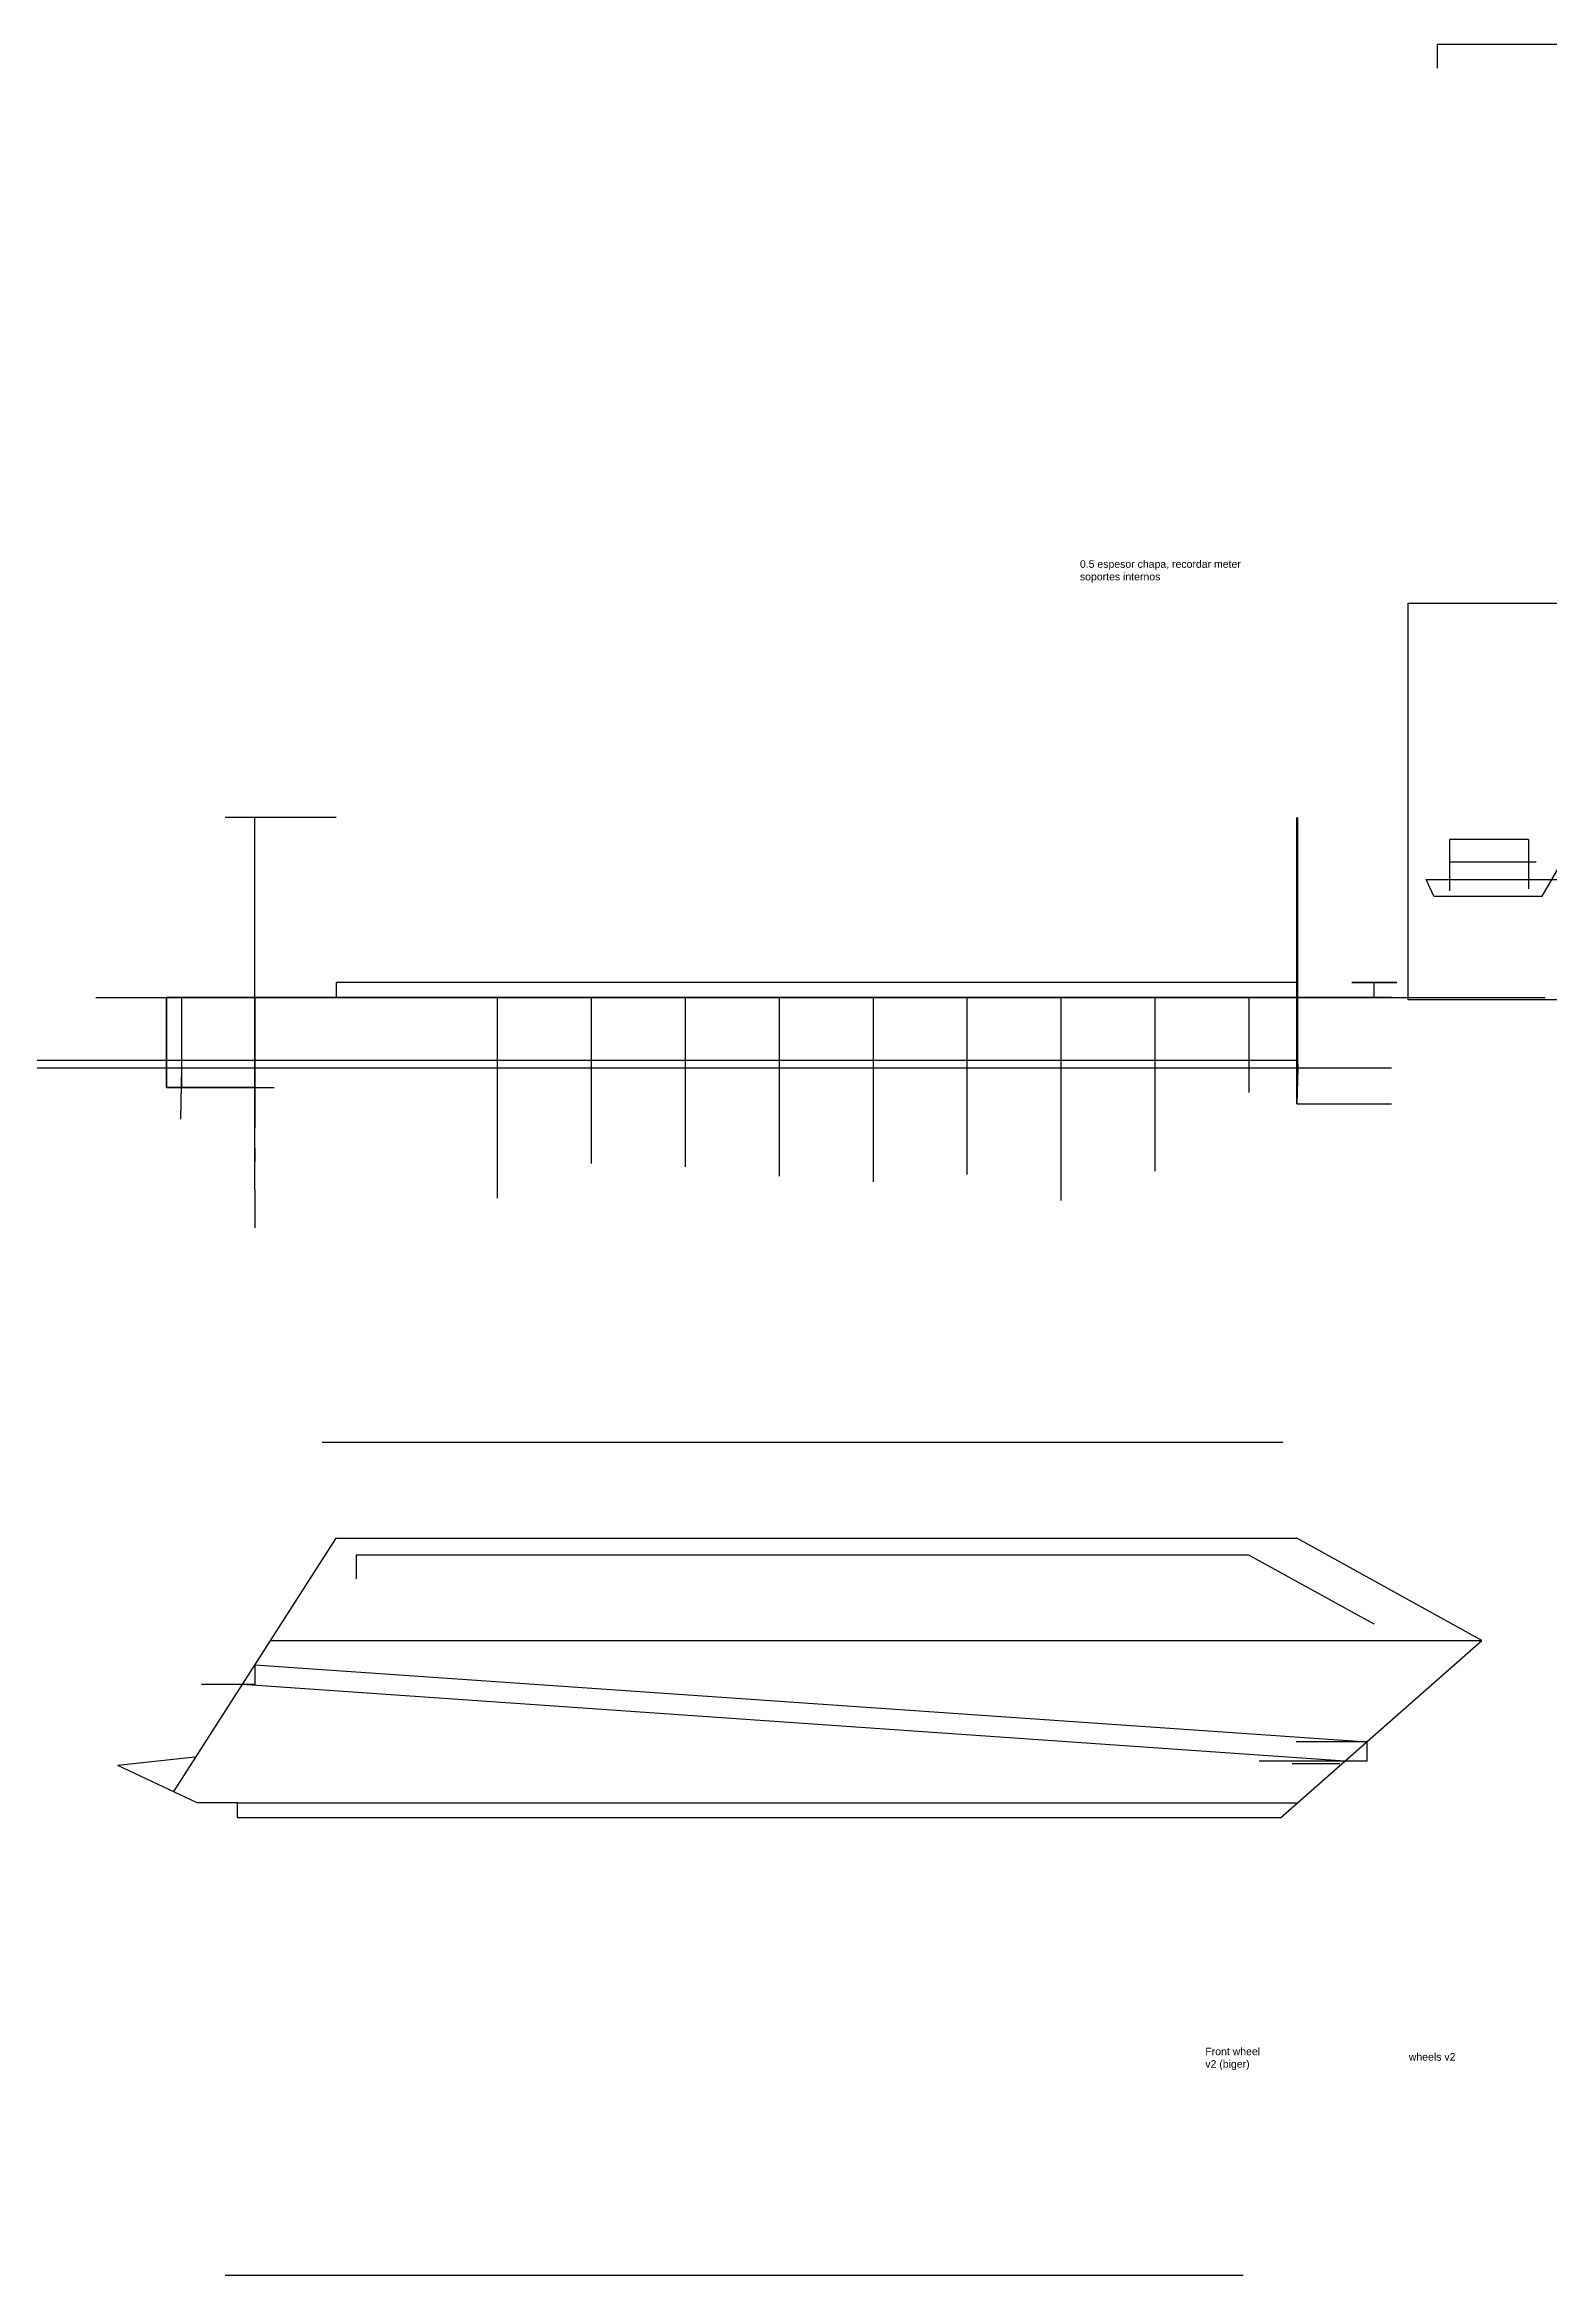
# Model space of a CAD drawing. Header units: millimetres. Extents: x -1672 to 5708, y -1264 to 1190.
# Drawn here: x -618 to -117, y -526 to 217 of the extents above; entities that cross this region are included whole.
import ezdxf

# ---------------------------------------------------------------- set-up
doc = ezdxf.new("R2010")
doc.units = ezdxf.units.MM
doc.styles.get("Standard").update_dxf_attribs({"font": 'arial.ttf'})
picture_1 = doc.add_image_def('image1.jpg', size_in_pixel=(736, 499))

msp = doc.modelspace()

# ---------------------------------------------------------------- linework, layer by layer
for p, q in [((-107.82, 216.77), (-154.75, 216.77)), ((-154.75, 216.77), (-154.75, 208.97)), ((-521.3, -40.51), (-558.31, -40.51)), ((-521.3, -40.51, 5.72), (-556.97, -40.51, 5.72)), ((-201.45, -40.51), (-201.45, -40.51, 49.02)), ((-124.34, -47.79), (-150.64, -47.79)), ((-150.64, -47.79), (-150.64, -55.29)), ((-150.64, -47.79), (-150.64, -64.86)), ((-124.34, -47.79), (-124.34, -64.23)), ((-150.64, -55.29), (-121.78, -55.29)), ((-119.81, -66.72), (-112.18, -53.71)), ((-155.82, -66.72), (-158.43, -61.12)), ((-158.43, -61.12), (-113.59, -61.12)), ((-155.82, -66.72), (-119.81, -66.72)), ((-201.72, -95.41, 70.62), (-219.83, -95.41, 69.66)), ((-175.68, -100.41, 28.68), (-175.68, -95.41, 28.68)), ((-577.83, -100.41, 88.1), (-577.83, -100.41, 58.52)), ((-521.3, -100.41, 88.1), (-577.83, -100.41, 88.1)), ((-577.83, -130.41, 88.1), (-577.83, -100.41, 88.1)), ((-577.83, -100.41, 88.1), (-577.83, -130.41, 88.1)), ((-572.83, -100.41, 88.1), (-572.83, -130.41, 88.1)), ((-548.42, -100.41, 42.26), (-548.42, -100.41, 26.26)), ((-548.42, -100.41, 42.26), (-548.42, -100.41, 47.26)), ((-548.42, -130.41, 42.26), (-548.42, -100.41, 42.26)), ((-548.42, -130.41, 42.26), (-548.42, -100.41, 42.26)), ((-521.3, -100.41), (-521.3, -100.41, 88.1)), ((-201.45, -100.41, 60.62), (-201.45, -99.91, 60.62)), ((-201.45, -100.41, 60.62), (-201.45, -99.91, 60.62)), ((-201.45, -100.41, 0.5), (-201.45, -99.91, 0.5)), ((-201.45, -100.41, 60.62), (-118.78, -100.41, 60.62)), ((-169.96, -100.41, 55.62), (-201.45, -100.41, 55.62)), ((-201.17, -100.41, 88.1), (-201.17, -100.41, 102.84)), ((-173.08, -100.41, 21.44), (-170.65, -100.41, 17.07)), ((-169.96, -100.41, 60.62), (-169.96, -100.41, 55.62)), ((-201.17, -121.38, 88.1), (-726.8, -121.38, 88.1)), ((-201.17, -123.96, 88.1), (-726.8, -123.96, 88.1)), ((-201.22, -121.38, 81.48), (-617.08, -121.38, 81.48)), ((-617.08, -121.38, 81.48), (-617.08, -121.38, 97.65)), ((-572.83, -123.96, 88.1), (-573.23, -140.96, 48.86)), ((-201.17, -123.96, 88.1), (-201.45, -135.86, 60.62)), ((-201.22, -121.38, 81.48), (-201.17, -123.96, 88.1)), ((-169.96, -123.96, 60.62), (-201.17, -123.96, 88.1)), ((-201.17, -123.96, 88.1), (-201.17, -123.96, 75.08)), ((-577.83, -130.41, 88.1), (-541.97, -130.41, 88.1)), ((-548.42, -132.66, 55.42), (-548.42, -137.25, 57.41)), ((-548.42, -138.37, 42.26), (-548.42, -143.82, 42.26)), ((-201.45, -135.86, 60.62), (-169.96, -135.86, 60.62)), ((-548.42, -150.54, 26.73), (-548.42, -155.13, 28.71)), ((-548.42, -164.41, 42.26), (-548.42, -177.12, 42.26)), ((-575.43, -364.69), (-521.3, -280.34)), ((-521.3, -280.34), (-201.45, -280.34)), ((-139.85, -314.47), (-201.45, -280.34)), ((-467.7, -286.08), (-514.63, -286.08)), ((-514.63, -286.08), (-514.63, -293.88)), ((-436.42, -286.08), (-467.7, -286.08)), ((-405.14, -286.08), (-436.42, -286.08)), ((-373.87, -286.08), (-405.14, -286.08)), ((-342.59, -286.08), (-373.87, -286.08)), ((-311.31, -286.08), (-342.59, -286.08)), ((-280.03, -286.08), (-311.31, -286.08)), ((-248.76, -286.08), (-280.03, -286.08)), ((-217.48, -286.08), (-248.76, -286.08)), ((-175.68, -309.02), (-217.48, -286.08)), ((-543.2, -314.47), (-139.85, -314.47)), ((-206.91, -373.48), (-139.85, -314.47)), ((-548.42, -322.58), (-548.42, -329.08)), ((-548.42, -322.6), (-178.01, -348.17)), ((-548.42, -329.08), (-566.24, -329.08)), ((-185.53, -354.67), (-552.58, -329.08)), ((-178.01, -348.17), (-201.67, -348.17)), ((-178.14, -348.17), (-178.14, -354.67)), ((-568.4, -353.25), (-594, -356.05)), ((-567.58, -368.44), (-594, -356.05)), ((-178.14, -354.67), (-213.98, -354.67)), ((-187.14, -355.46), (-203.03, -355.46)), ((-554.21, -368.44), (-567.58, -368.44)), ((-554.21, -368.44), (-567.58, -368.44)), ((-554.21, -373.48), (-554.21, -368.44)), ((-554.21, -368.44), (-201.61, -368.44)), ((-206.91, -373.48), (-554.21, -373.48))]:
    msp.add_line(p, q)
at = {"extrusion": (1, -1.83697e-16, -1.83697e-16)}
for p, q in [((-548.42, -164.41, 42.26), (-548.42, -40.51, 42.26)), ((-201.45, -123.96, 86.14), (-201.45, -40.51, 86.14)), ((-201.45, -135.86, 60.62), (-201.45, -40.51, 60.62)), ((-201.17, -123.96, 88.1), (-201.17, -40.51, 88.1)), ((-201.45, -100.41, 34.13), (-201.45, -100.41, 60.62))]:
    msp.add_line(p, q, dxfattribs=at)
at = {"extrusion": (0.841597, -1.79059e-15, 0.540106)}
for p, q in [((-548.42, -130.41, 88.1), (-548.42, -88.85, 88.1)), ((-548.47, -121.38, 81.48), (-548.42, -123.96, 88.1))]:
    msp.add_line(p, q, dxfattribs=at)
at = {"extrusion": (0, 1, 0)}
msp.add_line((-201.45, -95.41, 65.62), (-374.06, -95.41, 56.49), dxfattribs=at)
at = {"extrusion": (0, 1, -1.83697e-16)}
for p, q in [((-601.39, -100.41, 88.1), (-201.17, -100.41, 88.1)), ((-577.83, -100.41, 88.1), (-521.3, -100.41)), ((-185.53, -100.41, 74.33), (-552.58, -100.41, 48.74)), ((-548.42, -100.41, 42.26), (-178.01, -100.41, 67.83)), ((-217.48, -100.41, 5.74), (-481.33, -100.41, 5.74)), ((-175.68, -100.41, 28.68), (-217.48, -100.41, 5.74)), ((-175.68, -100.41, 28.68), (-217.48, -100.41, 5.74)), ((-206.91, -100.41, 93.14), (-139.85, -100.41, 34.13)), ((-526.01, -248.44, -14.34), (-206.16, -248.44, -14.34)), ((-511.36, -525.79, -11.47), (-558.29, -525.79, -11.47)), ((-558.29, -525.79, -11.47), (-558.29, -525.79, -3.67)), ((-480.08, -525.79, -11.47), (-511.36, -525.79, -11.47)), ((-448.8, -525.79, -11.47), (-480.08, -525.79, -11.47)), ((-417.53, -525.79, -11.47), (-448.8, -525.79, -11.47)), ((-386.25, -525.79, -11.47), (-417.53, -525.79, -11.47)), ((-354.97, -525.79, -11.47), (-386.25, -525.79, -11.47)), ((-323.69, -525.79, -11.47), (-354.97, -525.79, -11.47)), ((-292.42, -525.79, -11.47), (-323.69, -525.79, -11.47)), ((-261.14, -525.79, -11.47), (-292.42, -525.79, -11.47)), ((-219.34, -525.79, 11.47), (-261.14, -525.79, -11.47))]:
    msp.add_line(p, q, dxfattribs=at)
at = {"extrusion": (0, -1, 0)}
for p, q in [((-548.42, -100.41, 42.26), (-551.52, -100.41, 47.1)), ((-521.3, -100.41, 44.05), (-521.3, -100.41, 49.05)), ((-467.7, -100.41, 5.74), (-467.7, -167.27, 5.74)), ((-436.42, -100.41, 5.74), (-436.42, -155.71, 5.74)), ((-405.14, -100.41, 5.74), (-405.14, -156.78, 5.74)), ((-373.87, -100.41, 5.74), (-373.87, -159.92, 5.74)), ((-342.59, -100.41, 5.74), (-342.59, -161.74, 5.74)), ((-311.31, -100.41, 5.74), (-311.31, -159.29, 5.74)), ((-280.03, -100.41, 5.74), (-280.03, -167.95, 5.74)), ((-240.71, -100.41, 16.17), (-255.77, -100.41, 15.37)), ((-251.75, -100.41, 15.58), (-251.76, -100.41, 5.74)), ((-248.76, -100.41, 5.74), (-248.76, -158.23, 5.74)), ((-248.76, -100.41, 15.74), (-240.71, -100.41, 16.17)), ((-245.76, -100.41, 15.9), (-245.76, -100.41, 5.72)), ((-217.48, -100.41, 5.74), (-217.48, -132.04, 5.74)), ((-548.42, -130.41, 42.26), (-577.83, -130.41, 88.1)), ((-201.43, -130.41, 60.62), (-201.43, -135.86, 60.62))]:
    msp.add_line(p, q, dxfattribs=at)
at = {"extrusion": (-0.841597, 0, -0.540106)}
msp.add_line((-548.42, -100.41, 42.26), (-548.42, -130.41, 42.26), dxfattribs=at)
at = {"extrusion": (-0.999956, 0.003721, 0.008591)}
msp.add_line((-201.22, -121.38, 81.48), (-201.17, -121.38, 88.1), dxfattribs=at)
at = {"extrusion": (-0.841597, 1.79059e-15, -0.540106)}
msp.add_line((-563.13, -130.41, 65.18), (-558.92, -130.41, 67.88), dxfattribs=at)
msp.add_polyline3d([(-201.45, -95.41, 65.62), (-521.3, -95.41, 49.05), (-521.3, -100.41, 49.05), (-201.45, -100.41, 65.62)], close=True)
for points in [[(-548.42, -138.37, 42.26), (-548.47, -121.38, 81.48), (-548.42, -123.96, 88.1), (-548.42, -143.82, 42.26), (-548.42, -138.37, 42.26)], [(-201.45, -130.41, 60.62), (-201.22, -121.38, 81.48), (-201.17, -123.96, 88.1), (-201.45, -135.86, 60.62), (-201.43, -130.41, 60.62)]]:
    msp.add_polyline3d(points)
at = {"extrusion": (1.52324e-47, 1, -1.24382e-31)}
msp.add_circle((175.68, 28.68, -95.41), 7.5, dxfattribs=at)

# ---------------------------------------------------------------- texts
at = {"char_height": 2.5, "attachment_point": 1}
for s, width, insert in [('0.5 espesor chapa, recordar meter soportes internos ', 60.6828, (-273.69, 45.11)), ('Front wheel v2 (biger)', 19.3335, (-231.94, -449.99)), ('wheels v2', 19.3335, (-164.18, -451.8))]:
    msp.add_mtext_dynamic_manual_height_columns(s, width=width, gutter_width=12.5, heights=[0], dxfattribs=dict(at, insert=insert))

# ---------------------------------------------------------------- pictures from other files: only their frames are drawn
image = msp.add_image(picture_1, insert=(30.3, 30.83), size_in_units=(194.73, 132.03), rotation=180)
image.dxf.flags = 7

doc.saveas('drawing.dxf')
